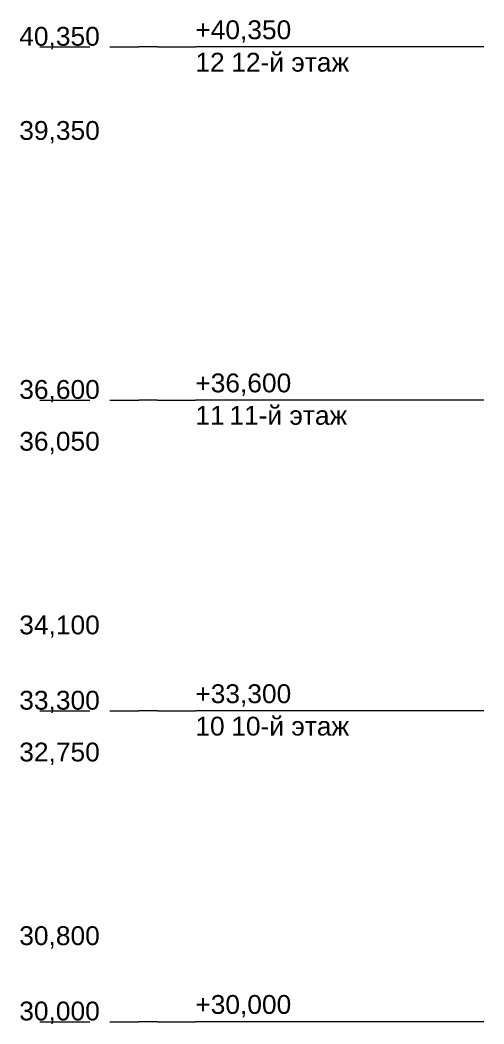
# Model space of a CAD drawing. Header units: millimetres. Extents: x 1499747 to 4341325, y -28481 to 441852.
# Drawn here: x 4160328 to 4165250, y 393805 to 404464 of the extents above; entities that cross this region are included whole.
import ezdxf

# ---------------------------------------------------------------- set-up
doc = ezdxf.new("R2010")
doc.units = ezdxf.units.MM
doc.header["$MEASUREMENT"] = 0
doc.layers.add('Чертеж и Рисунок', color=7, linetype='Continuous')
doc.styles.add('РЎР“Р•РќР•Р\xa0Р\x98Р\xa0_РЎРўР\x98Р›Р¬_2', font='')
doc.styles.get('РЎР“Р•РќР•Р\xa0Р\x98Р\xa0_РЎРўР\x98Р›Р¬_2').set_extended_font_data('GOST Common', italic=True)

msp = doc.modelspace()

# ---------------------------------------------------------------- linework, layer by layer
at = {"layer": 'Чертеж и Рисунок', "color": 1, "linetype": 'Continuous', "lineweight": 0}
for points in [[(4160538.3, 404178.5), (4161067.5, 404178.5)], [(4161279.1, 404178.5), (4161388, 404178.5)], [(4160538.3, 400428.4), (4161067.5, 400428.4)], [(4161279.1, 400428.4), (4161388, 400428.4)], [(4160538.3, 397128.4), (4161067.5, 397128.4)], [(4161279.1, 397128.4), (4161388, 397128.4)], [(4160538.3, 393828.4), (4161067.5, 393828.4)], [(4161279.1, 393828.4), (4161388, 393828.4)]]:
    msp.add_lwpolyline(points, dxfattribs=at)
at = {"layer": 'Чертеж и Рисунок', "color": 7, "linetype": 'Continuous', "lineweight": 5}
for points in [[(4161388, 404178.5), (4161488, 404178.5)], [(4161488, 404178.5), (4161588, 404178.5)], [(4161788, 404178.5), (4161588, 404178.5)], [(4161788, 404178.5), (4162188, 404178.5)], [(4165250, 404178.5), (4162188, 404178.5)], [(4161388, 400428.4), (4161488, 400428.4)], [(4161488, 400428.4), (4161588, 400428.4)], [(4161788, 400428.4), (4161588, 400428.4)], [(4161788, 400428.4), (4162188, 400428.4)], [(4165250, 400428.4), (4162188, 400428.4)], [(4161388, 397128.4), (4161488, 397128.4)], [(4161488, 397128.4), (4161588, 397128.4)], [(4161788, 397128.4), (4161588, 397128.4)], [(4161788, 397128.4), (4162188, 397128.4)], [(4165250, 397128.4), (4162188, 397128.4)], [(4161388, 393828.4), (4161488, 393828.4)], [(4161488, 393828.4), (4161588, 393828.4)], [(4161788, 393828.4), (4161588, 393828.4)], [(4161788, 393828.4), (4162188, 393828.4)], [(4165250, 393828.4), (4162188, 393828.4)]]:
    msp.add_lwpolyline(points, dxfattribs=at)

# ---------------------------------------------------------------- texts
at = {"layer": 'Чертеж и Рисунок', "color": 7, "linetype": 'Continuous', "lineweight": 15, "char_height": 200, "attachment_point": 7, "style": 'РЎР“Р•РќР•Р\xa0Р\x98Р\xa0_РЎРўР\x98Р›Р¬_2'}
for s, insert in [('\\A1;{\\pql;\\fArial|b0|i0|c204|p0;\\W1.000000;+40,350}', (4162188, 404223.9)), ('\\A1;{\\pql;\\fArial|b0|i0|c204|p0;\\W1.000000;40,350}', (4160319.7, 404154.6)), ('\\A1;{\\pql;\\fArial|b0|i0|c204|p0;\\W1.000000;12}', (4162188, 403917)), ('\\A1;{\\pql;\\fArial|b0|i0|c204|p0;\\W1.000000;12-й этаж}', (4162569.4, 403913.8)), ('\\A1;{\\pql;\\fArial|b0|i0|c204|p0;\\W1.000000;39,350}', (4160319.7, 403154.6)), ('\\A1;{\\pql;\\fArial|b0|i0|c204|p0;\\W1.000000;+36,600}', (4162188, 400473.9)), ('\\A1;{\\pql;\\fArial|b0|i0|c204|p0;\\W1.000000;36,600}', (4160319.7, 400404.6)), ('\\A1;{\\pql;\\fArial|b0|i0|c204|p0;\\W1.000000;11-й этаж}', (4162548.9, 400163.8)), ('\\A1;{\\pql;\\fArial|b0|i0|c204|p0;\\W1.000000;11}', (4162188, 400167)), ('\\A1;{\\pql;\\fArial|b0|i0|c204|p0;\\W1.000000;36,050}', (4160319.7, 399854.6)), ('\\A1;{\\pql;\\fArial|b0|i0|c204|p0;\\W1.000000;34,100}', (4160319.7, 397904.5)), ('\\A1;{\\pql;\\fArial|b0|i0|c204|p0;\\W1.000000;+33,300}', (4162188, 397173.9)), ('\\A1;{\\pql;\\fArial|b0|i0|c204|p0;\\W1.000000;33,300}', (4160319.7, 397104.5)), ('\\A1;{\\pql;\\fArial|b0|i0|c204|p0;\\W1.000000;10}', (4162188, 396863.7)), ('\\A1;{\\pql;\\fArial|b0|i0|c204|p0;\\W1.000000;10-й этаж}', (4162569.4, 396863.7)), ('\\A1;{\\pql;\\fArial|b0|i0|c204|p0;\\W1.000000;32,750}', (4160319.7, 396554.6)), ('\\A1;{\\pql;\\fArial|b0|i0|c204|p0;\\W1.000000;30,800}', (4160319.7, 394604.5)), ('\\A1;{\\pql;\\fArial|b0|i0|c204|p0;\\W1.000000;+30,000}', (4162188, 393873.9)), ('\\A1;{\\pql;\\fArial|b0|i0|c204|p0;\\W1.000000;30,000}', (4160319.7, 393804.5))]:
    msp.add_mtext(s, dxfattribs=dict(at, insert=insert))

doc.saveas('drawing.dxf')
